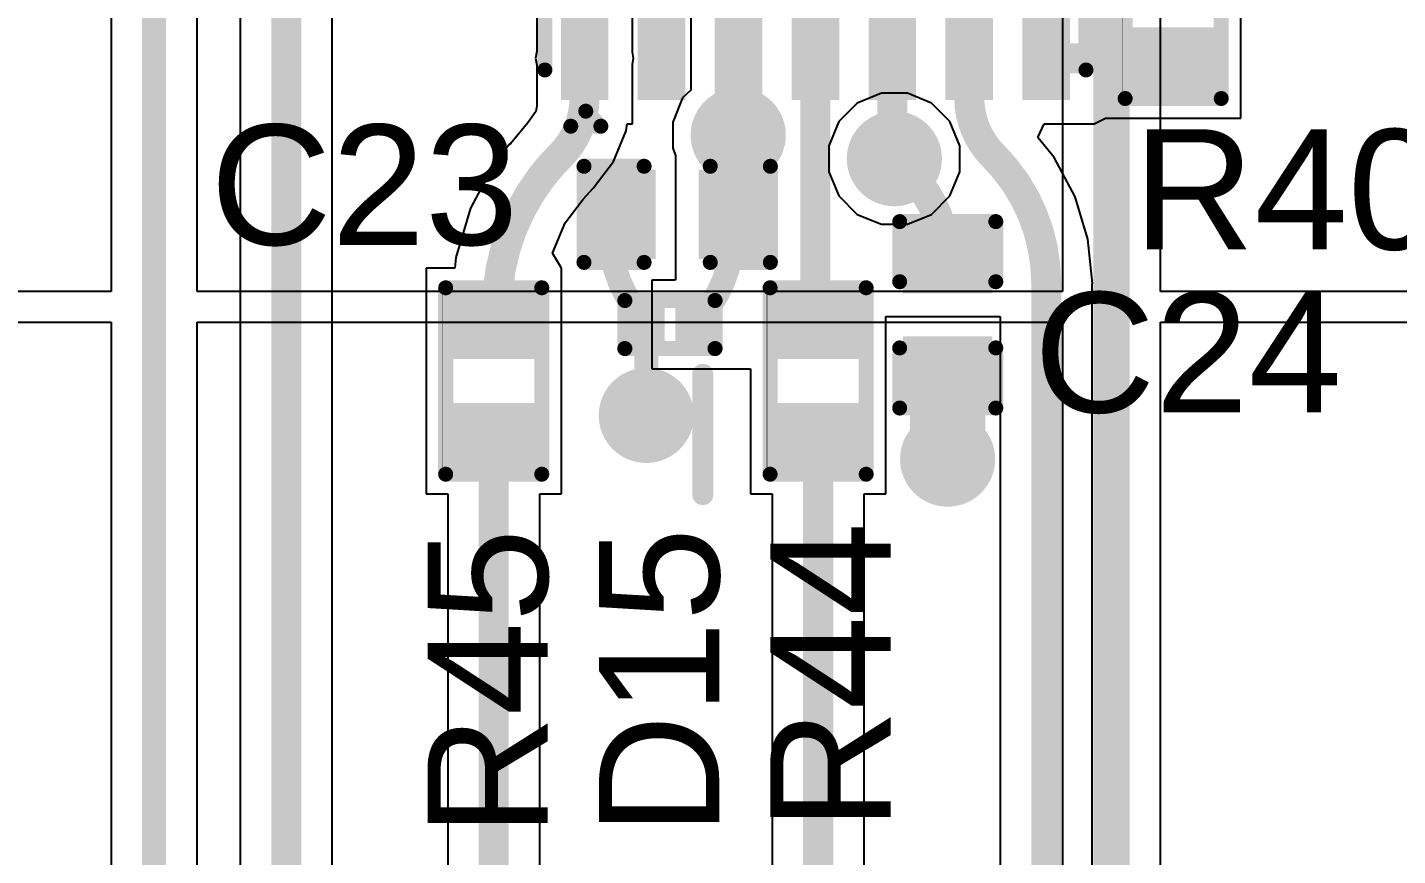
# Model space of a CAD drawing. Header units: millimetres. Extents: x 0 to 5423, y 0 to 5425.
# Drawn here: x 85.29 to 96.87, y 131.96 to 138.96 of the extents above; entities that cross this region are included whole.
import ezdxf

# ---------------------------------------------------------------- set-up
doc = ezdxf.new("R2010")
doc.units = ezdxf.units.MM
for name, color, linetype in [('BottomLayer', 5, 'Continuous'), ('BottomSolder', 6, 'Continuous'), ('TopLayer', 1, 'Continuous'), ('TopOverlay', 2, 'Continuous'), ('TopPaste', 8, 'Continuous'), ('TopSolder', 216, 'Continuous'), ('ViaHoleLayer', 16, 'Continuous')]:
    doc.layers.add(name, color=color, linetype=linetype)
doc.styles.add('Arial', font='', dxfattribs={"height": 0.2})
doc.styles.get('Arial').set_extended_font_data('Arial')

# ---------------------------------------------------------------- blocks, each defined once
blk = doc.blocks.new('DSN0603_2_84')
at = {"layer": 'TopLayer'}
for points in [[(-0.3, 0.12), (-0.1, 0.12), (-0.1, -0.12), (-0.3, -0.12)], [(0.1, 0.12), (0.3, 0.12), (0.3, -0.12), (0.1, -0.12)]]:
    blk.add_hatch(color=1, dxfattribs=at).paths.add_polyline_path(points)
at = {"layer": 'TopPaste'}
for points in [[(-0.3, 0.12), (-0.1, 0.12), (-0.1, -0.12), (-0.3, -0.12)], [(0.1, 0.12), (0.3, 0.12), (0.3, -0.12), (0.1, -0.12)]]:
    blk.add_hatch(color=8, dxfattribs=at).paths.add_polyline_path(points)
at = {"layer": 'TopSolder'}
for points in [[(-0.355, 0.175), (-0.045, 0.175), (-0.045, -0.175), (-0.355, -0.175)], [(0.045, 0.175), (0.355, 0.175), (0.355, -0.175), (0.045, -0.175)]]:
    blk.add_hatch(color=216, dxfattribs=at).paths.add_polyline_path(points)
at = {"layer": 'TopOverlay', "const_width": 0.127}
for points in [[(0.381, 0.203), (-0.381, 0.203)], [(-0.381, 0.203), (-0.381, -0.203)], [(0.381, 0.203), (0.381, -0.203)], [(0.381, -0.203), (-0.381, -0.203)]]:
    blk.add_lwpolyline(points, dxfattribs=at)
at = {"layer": 'TopOverlay', "const_width": 0.0635}
for points in [[(-0.413, 0.203, 1), (-0.349, 0.203, 1)], [(-0.413, 0.203, 1), (-0.349, 0.203, 1)], [(0.349, 0.203, 1), (0.413, 0.203, 1)], [(0.349, 0.203, 1), (0.413, 0.203, 1)], [(-0.413, -0.203, 1), (-0.349, -0.203, 1)], [(-0.413, -0.203, 1), (-0.349, -0.203, 1)], [(0.349, -0.203, 1), (0.413, -0.203, 1)], [(0.349, -0.203, 1), (0.413, -0.203, 1)]]:
    blk.add_lwpolyline(points, format="xyb", close=True, dxfattribs=at)
blk = doc.blocks.new('VSON_14_3_4_5__136')
at = {"layer": 'TopLayer'}
for points in [[(-1.1, 2.1), (-1.1, 1.8), (-1.7, 1.8), (-1.7, 2.1)], [(0.8, 2.1), (0.8, -2.1), (-0.8, -2.1), (-0.8, 2.1)], [(1.7, 2.1), (1.7, 1.8), (1.1, 1.8), (1.1, 2.1)], [(-1.1, 1.45), (-1.1, 1.15), (-1.7, 1.15), (-1.7, 1.45)], [(1.7, 1.45), (1.7, 1.15), (1.1, 1.15), (1.1, 1.45)], [(-1.1, 0.8), (-1.1, 0.5), (-1.7, 0.5), (-1.7, 0.8)], [(1.7, 0.8), (1.7, 0.5), (1.1, 0.5), (1.1, 0.8)], [(-1.1, 0.15), (-1.1, -0.15), (-1.7, -0.15), (-1.7, 0.15)], [(1.7, 0.15), (1.7, -0.15), (1.1, -0.15), (1.1, 0.15)], [(-1.1, -0.5), (-1.1, -0.8), (-1.7, -0.8), (-1.7, -0.5)], [(1.7, -0.5), (1.7, -0.8), (1.1, -0.8), (1.1, -0.5)], [(-1.1, -1.15), (-1.1, -1.45), (-1.7, -1.45), (-1.7, -1.15)], [(1.7, -1.15), (1.7, -1.45), (1.1, -1.45), (1.1, -1.15)], [(-1.1, -1.8), (-1.1, -2.1), (-1.7, -2.1), (-1.7, -1.8)], [(1.7, -1.8), (1.7, -2.1), (1.1, -2.1), (1.1, -1.8)]]:
    blk.add_hatch(color=1, dxfattribs=at).paths.add_polyline_path(points)
at = {"layer": 'TopSolder'}
for points in [[(-1.049, 2.151), (-1.049, 1.749), (-1.751, 1.749), (-1.751, 2.151)], [(0.851, 2.151), (0.851, -2.151), (-0.851, -2.151), (-0.851, 2.151)], [(1.751, 2.151), (1.751, 1.749), (1.049, 1.749), (1.049, 2.151)], [(-1.049, 1.501), (-1.049, 1.099), (-1.751, 1.099), (-1.751, 1.501)], [(1.751, 1.501), (1.751, 1.099), (1.049, 1.099), (1.049, 1.501)], [(-1.049, 0.851), (-1.049, 0.449), (-1.751, 0.449), (-1.751, 0.851)], [(1.751, 0.851), (1.751, 0.449), (1.049, 0.449), (1.049, 0.851)], [(-1.049, 0.201), (-1.049, -0.201), (-1.751, -0.201), (-1.751, 0.201)], [(1.751, 0.201), (1.751, -0.201), (1.049, -0.201), (1.049, 0.201)], [(-1.049, -0.449), (-1.049, -0.851), (-1.751, -0.851), (-1.751, -0.449)], [(1.751, -0.449), (1.751, -0.851), (1.049, -0.851), (1.049, -0.449)], [(-1.049, -1.099), (-1.049, -1.501), (-1.751, -1.501), (-1.751, -1.099)], [(1.751, -1.099), (1.751, -1.501), (1.049, -1.501), (1.049, -1.099)], [(-1.049, -1.749), (-1.049, -2.151), (-1.751, -2.151), (-1.751, -1.749)], [(1.751, -1.749), (1.751, -2.151), (1.049, -2.151), (1.049, -1.749)]]:
    blk.add_hatch(color=216, dxfattribs=at).paths.add_polyline_path(points)
at = {"layer": 'TopOverlay', "const_width": 0.127}
for points in [[(-1.499, 2.286), (1.473, 2.286)], [(-1.974, 2.067), (-1.974, 1.813)], [(-1.974, 2.067), (-1.847, 1.94)], [(-1.847, 1.94), (-1.974, 1.813)], [(-1.499, -2.286), (1.473, -2.286)]]:
    blk.add_lwpolyline(points, dxfattribs=at)
at = {"layer": 'TopOverlay', "const_width": 0.0635}
for points in [[(-1.53, 2.286, 1), (-1.467, 2.286, 1)], [(1.441, 2.286, 1), (1.505, 2.286, 1)], [(-2.005, 2.067, 1), (-1.942, 2.067, 1)], [(-2.005, 2.067, 1), (-1.942, 2.067, 1)], [(-1.878, 1.94, 1), (-1.815, 1.94, 1)], [(-1.878, 1.94, 1), (-1.815, 1.94, 1)], [(-2.005, 1.813, 1), (-1.942, 1.813, 1)], [(-2.005, 1.813, 1), (-1.942, 1.813, 1)], [(-1.53, -2.286, 1), (-1.467, -2.286, 1)], [(1.441, -2.286, 1), (1.505, -2.286, 1)]]:
    blk.add_lwpolyline(points, format="xyb", close=True, dxfattribs=at)
blk = doc.blocks.new('R___0402_258')
at = {"layer": 'TopLayer'}
for points in [[(-0.699, -0.318), (-0.699, 0.317), (-0.241, 0.317), (-0.241, -0.318)], [(0.241, -0.318), (0.241, 0.317), (0.699, 0.317), (0.699, -0.318)]]:
    blk.add_hatch(color=1, dxfattribs=at).paths.add_polyline_path(points)
at = {"layer": 'TopPaste'}
for points in [[(-0.699, -0.318), (-0.699, 0.317), (-0.241, 0.317), (-0.241, -0.318)], [(0.241, -0.318), (0.241, 0.317), (0.699, 0.317), (0.699, -0.318)]]:
    blk.add_hatch(color=8, dxfattribs=at).paths.add_polyline_path(points)
at = {"layer": 'TopSolder'}
for points in [[(-0.754, -0.373), (-0.754, 0.373), (-0.186, 0.373), (-0.186, -0.373)], [(0.186, -0.373), (0.186, 0.373), (0.754, 0.373), (0.754, -0.373)]]:
    blk.add_hatch(color=216, dxfattribs=at).paths.add_polyline_path(points)
at = {"layer": 'TopOverlay'}
for points, const_width in [([(0.787, 0.406), (-0.787, 0.406)], 0.127), ([(-0.787, -0.406), (-0.787, 0.406)], 0.127), ([(0.787, -0.406), (0.787, 0.406)], 0.127), ([(0.787, -0.406), (-0.787, -0.406)], 0.127), ([(0.813, -0.432), (-0.813, -0.432)], 0.00323)]:
    blk.add_lwpolyline(points, dxfattribs=dict(at, const_width=const_width))
for points, const_width in [([(-0.819, 0.406, 1), (-0.756, 0.406, 1)], 0.0635), ([(-0.819, 0.406, 1), (-0.756, 0.406, 1)], 0.0635), ([(0.756, 0.406, 1), (0.819, 0.406, 1)], 0.0635), ([(0.756, 0.406, 1), (0.819, 0.406, 1)], 0.0635), ([(-0.819, -0.406, 1), (-0.756, -0.406, 1)], 0.0635), ([(-0.819, -0.406, 1), (-0.756, -0.406, 1)], 0.0635), ([(0.756, -0.406, 1), (0.819, -0.406, 1)], 0.0635), ([(0.756, -0.406, 1), (0.819, -0.406, 1)], 0.0635), ([(-0.814, -0.432, 1), (-0.812, -0.432, 1)], 0.00161), ([(0.812, -0.432, 1), (0.814, -0.432, 1)], 0.00161)]:
    blk.add_lwpolyline(points, format="xyb", close=True, dxfattribs=dict(at, const_width=const_width))
blk = doc.blocks.new('R___0402_259')
at = {"layer": 'TopLayer'}
for points in [[(-0.699, -0.318), (-0.699, 0.317), (-0.241, 0.317), (-0.241, -0.318)], [(0.241, -0.318), (0.241, 0.317), (0.699, 0.317), (0.699, -0.318)]]:
    blk.add_hatch(color=1, dxfattribs=at).paths.add_polyline_path(points)
at = {"layer": 'TopPaste'}
for points in [[(-0.699, -0.318), (-0.699, 0.317), (-0.241, 0.317), (-0.241, -0.318)], [(0.241, -0.318), (0.241, 0.317), (0.699, 0.317), (0.699, -0.318)]]:
    blk.add_hatch(color=8, dxfattribs=at).paths.add_polyline_path(points)
at = {"layer": 'TopSolder'}
for points in [[(-0.754, -0.373), (-0.754, 0.373), (-0.186, 0.373), (-0.186, -0.373)], [(0.186, -0.373), (0.186, 0.373), (0.754, 0.373), (0.754, -0.373)]]:
    blk.add_hatch(color=216, dxfattribs=at).paths.add_polyline_path(points)
at = {"layer": 'TopOverlay'}
for points, const_width in [([(-0.787, -0.406), (-0.787, 0.406)], 0.127), ([(0.787, 0.406), (-0.787, 0.406)], 0.127), ([(0.787, -0.406), (0.787, 0.406)], 0.127), ([(0.787, -0.406), (-0.787, -0.406)], 0.127), ([(0.813, -0.432), (-0.813, -0.432)], 0.00323)]:
    blk.add_lwpolyline(points, dxfattribs=dict(at, const_width=const_width))
for points, const_width in [([(-0.819, 0.406, 1), (-0.756, 0.406, 1)], 0.0635), ([(-0.819, 0.406, 1), (-0.756, 0.406, 1)], 0.0635), ([(0.756, 0.406, 1), (0.819, 0.406, 1)], 0.0635), ([(0.756, 0.406, 1), (0.819, 0.406, 1)], 0.0635), ([(-0.819, -0.406, 1), (-0.756, -0.406, 1)], 0.0635), ([(-0.819, -0.406, 1), (-0.756, -0.406, 1)], 0.0635), ([(0.756, -0.406, 1), (0.819, -0.406, 1)], 0.0635), ([(0.756, -0.406, 1), (0.819, -0.406, 1)], 0.0635), ([(-0.814, -0.432, 1), (-0.812, -0.432, 1)], 0.00161), ([(0.812, -0.432, 1), (0.814, -0.432, 1)], 0.00161)]:
    blk.add_lwpolyline(points, format="xyb", close=True, dxfattribs=dict(at, const_width=const_width))
blk = doc.blocks.new('R___0402_263')
at = {"layer": 'TopLayer'}
for points in [[(-0.699, -0.318), (-0.699, 0.317), (-0.241, 0.317), (-0.241, -0.318)], [(0.241, -0.318), (0.241, 0.317), (0.699, 0.317), (0.699, -0.318)]]:
    blk.add_hatch(color=1, dxfattribs=at).paths.add_polyline_path(points)
at = {"layer": 'TopPaste'}
for points in [[(-0.699, -0.318), (-0.699, 0.317), (-0.241, 0.317), (-0.241, -0.318)], [(0.241, -0.318), (0.241, 0.317), (0.699, 0.317), (0.699, -0.318)]]:
    blk.add_hatch(color=8, dxfattribs=at).paths.add_polyline_path(points)
at = {"layer": 'TopSolder'}
for points in [[(-0.754, -0.373), (-0.754, 0.373), (-0.186, 0.373), (-0.186, -0.373)], [(0.186, -0.373), (0.186, 0.373), (0.754, 0.373), (0.754, -0.373)]]:
    blk.add_hatch(color=216, dxfattribs=at).paths.add_polyline_path(points)
at = {"layer": 'TopOverlay'}
for points, const_width in [([(0.787, 0.406), (-0.787, 0.406)], 0.127), ([(-0.787, -0.406), (-0.787, 0.406)], 0.127), ([(0.787, -0.406), (0.787, 0.406)], 0.127), ([(0.787, -0.406), (-0.787, -0.406)], 0.127), ([(0.813, -0.432), (-0.813, -0.432)], 0.00323)]:
    blk.add_lwpolyline(points, dxfattribs=dict(at, const_width=const_width))
for points, const_width in [([(-0.819, 0.406, 1), (-0.756, 0.406, 1)], 0.0635), ([(-0.819, 0.406, 1), (-0.756, 0.406, 1)], 0.0635), ([(0.756, 0.406, 1), (0.819, 0.406, 1)], 0.0635), ([(0.756, 0.406, 1), (0.819, 0.406, 1)], 0.0635), ([(-0.819, -0.406, 1), (-0.756, -0.406, 1)], 0.0635), ([(-0.819, -0.406, 1), (-0.756, -0.406, 1)], 0.0635), ([(0.756, -0.406, 1), (0.819, -0.406, 1)], 0.0635), ([(0.756, -0.406, 1), (0.819, -0.406, 1)], 0.0635), ([(-0.814, -0.432, 1), (-0.812, -0.432, 1)], 0.00161), ([(0.812, -0.432, 1), (0.814, -0.432, 1)], 0.00161)]:
    blk.add_lwpolyline(points, format="xyb", close=True, dxfattribs=dict(at, const_width=const_width))
blk = doc.blocks.new('C___0402_398')
at = {"layer": 'TopLayer'}
for points in [[(-0.699, -0.318), (-0.699, 0.318), (-0.241, 0.318), (-0.241, -0.318)], [(0.241, -0.318), (0.241, 0.318), (0.699, 0.318), (0.699, -0.318)]]:
    blk.add_hatch(color=1, dxfattribs=at).paths.add_polyline_path(points)
at = {"layer": 'TopPaste'}
for points in [[(-0.699, -0.318), (-0.699, 0.318), (-0.241, 0.318), (-0.241, -0.318)], [(0.241, -0.318), (0.241, 0.318), (0.699, 0.318), (0.699, -0.318)]]:
    blk.add_hatch(color=8, dxfattribs=at).paths.add_polyline_path(points)
at = {"layer": 'TopSolder'}
for points in [[(-0.758, -0.377), (-0.758, 0.377), (-0.181, 0.377), (-0.181, -0.377)], [(0.181, -0.377), (0.181, 0.377), (0.758, 0.377), (0.758, -0.377)]]:
    blk.add_hatch(color=216, dxfattribs=at).paths.add_polyline_path(points)
at = {"layer": 'TopOverlay', "const_width": 0.127}
for points in [[(-0.787, 0.406), (-0.279, 0.406)], [(-0.787, 0.406), (-0.787, -0.406)], [(0.279, 0.406), (0.787, 0.406)], [(0.787, 0.406), (0.787, -0.406)], [(-0.787, -0.406), (-0.279, -0.406)], [(0.279, -0.406), (0.787, -0.406)]]:
    blk.add_lwpolyline(points, dxfattribs=at)
at = {"layer": 'TopOverlay', "const_width": 0.0635}
for points in [[(-0.819, 0.406, 1), (-0.756, 0.406, 1)], [(-0.819, 0.406, 1), (-0.756, 0.406, 1)], [(-0.311, 0.406, 1), (-0.248, 0.406, 1)], [(0.248, 0.406, 1), (0.311, 0.406, 1)], [(0.756, 0.406, 1), (0.819, 0.406, 1)], [(0.756, 0.406, 1), (0.819, 0.406, 1)], [(-0.819, -0.406, 1), (-0.756, -0.406, 1)], [(-0.819, -0.406, 1), (-0.756, -0.406, 1)], [(-0.311, -0.406, 1), (-0.248, -0.406, 1)], [(0.248, -0.406, 1), (0.311, -0.406, 1)], [(0.756, -0.406, 1), (0.819, -0.406, 1)], [(0.756, -0.406, 1), (0.819, -0.406, 1)]]:
    blk.add_lwpolyline(points, format="xyb", close=True, dxfattribs=at)
blk = doc.blocks.new('C___0402_399')
at = {"layer": 'TopLayer'}
for points in [[(-0.699, -0.318), (-0.699, 0.318), (-0.241, 0.318), (-0.241, -0.318)], [(0.241, -0.318), (0.241, 0.318), (0.699, 0.318), (0.699, -0.318)]]:
    blk.add_hatch(color=1, dxfattribs=at).paths.add_polyline_path(points)
at = {"layer": 'TopPaste'}
for points in [[(-0.699, -0.318), (-0.699, 0.318), (-0.241, 0.318), (-0.241, -0.318)], [(0.241, -0.318), (0.241, 0.318), (0.699, 0.318), (0.699, -0.318)]]:
    blk.add_hatch(color=8, dxfattribs=at).paths.add_polyline_path(points)
at = {"layer": 'TopSolder'}
for points in [[(-0.758, -0.377), (-0.758, 0.377), (-0.181, 0.377), (-0.181, -0.377)], [(0.181, -0.377), (0.181, 0.377), (0.758, 0.377), (0.758, -0.377)]]:
    blk.add_hatch(color=216, dxfattribs=at).paths.add_polyline_path(points)
at = {"layer": 'TopOverlay', "const_width": 0.127}
for points in [[(-0.279, 0.406), (-0.787, 0.406)], [(-0.787, 0.406), (-0.787, -0.406)], [(0.787, 0.406), (0.279, 0.406)], [(0.787, 0.406), (0.787, -0.406)], [(-0.279, -0.406), (-0.787, -0.406)], [(0.787, -0.406), (0.279, -0.406)]]:
    blk.add_lwpolyline(points, dxfattribs=at)
at = {"layer": 'TopOverlay', "const_width": 0.0635}
for points in [[(-0.819, 0.406, 1), (-0.756, 0.406, 1)], [(-0.819, 0.406, 1), (-0.756, 0.406, 1)], [(-0.311, 0.406, 1), (-0.248, 0.406, 1)], [(0.248, 0.406, 1), (0.311, 0.406, 1)], [(0.756, 0.406, 1), (0.819, 0.406, 1)], [(0.756, 0.406, 1), (0.819, 0.406, 1)], [(-0.819, -0.406, 1), (-0.756, -0.406, 1)], [(-0.819, -0.406, 1), (-0.756, -0.406, 1)], [(-0.311, -0.406, 1), (-0.248, -0.406, 1)], [(0.248, -0.406, 1), (0.311, -0.406, 1)], [(0.756, -0.406, 1), (0.819, -0.406, 1)], [(0.756, -0.406, 1), (0.819, -0.406, 1)]]:
    blk.add_lwpolyline(points, format="xyb", close=True, dxfattribs=at)

msp = doc.modelspace()

# ---------------------------------------------------------------- hatches: boundary and pattern name
at = {"layer": 'BottomLayer'}
h = msp.add_hatch(color=5, dxfattribs=at)
edge = h.paths.add_edge_path()
edge.add_arc((91.296, 138.05), 0.3, 0, 360)
h = msp.add_hatch(color=5, dxfattribs=at)
edge = h.paths.add_edge_path()
edge.add_arc((92.615, 137.851), 0.3, 0, 360)
h = msp.add_hatch(color=5, dxfattribs=at)
edge = h.paths.add_edge_path()
edge.add_arc((90.519, 135.682), 0.3, 0, 360)
h = msp.add_hatch(color=5, dxfattribs=at)
edge = h.paths.add_edge_path()
edge.add_arc((93.065, 135.313), 0.3, 0, 360)
at = {"layer": 'BottomSolder'}
h = msp.add_hatch(color=6, dxfattribs=at)
edge = h.paths.add_edge_path()
edge.add_arc((91.296, 138.05), 0.402, 0, 360)
h = msp.add_hatch(color=6, dxfattribs=at)
edge = h.paths.add_edge_path()
edge.add_arc((92.615, 137.851), 0.402, 0, 360)
h = msp.add_hatch(color=6, dxfattribs=at)
edge = h.paths.add_edge_path()
edge.add_arc((90.519, 135.682), 0.402, 0, 360)
h = msp.add_hatch(color=6, dxfattribs=at)
edge = h.paths.add_edge_path()
edge.add_arc((93.065, 135.313), 0.402, 0, 360)
at = {"layer": 'TopLayer'}
h = msp.add_hatch(color=1, dxfattribs=at)
edge = h.paths.add_edge_path()
edge.add_arc((91.296, 138.05), 0.3, 0, 360)
h = msp.add_hatch(color=1, dxfattribs=at)
edge = h.paths.add_edge_path()
edge.add_arc((92.615, 137.851), 0.3, 0, 360)
h = msp.add_hatch(color=1, dxfattribs=at)
edge = h.paths.add_edge_path()
edge.add_arc((90.519, 135.682), 0.3, 0, 360)
h = msp.add_hatch(color=1, dxfattribs=at)
edge = h.paths.add_edge_path()
edge.add_arc((93.065, 135.313), 0.3, 0, 360)
at = {"layer": 'TopSolder'}
h = msp.add_hatch(color=216, dxfattribs=at)
edge = h.paths.add_edge_path()
edge.add_arc((91.296, 138.05), 0.402, 0, 360)
h = msp.add_hatch(color=216, dxfattribs=at)
edge = h.paths.add_edge_path()
edge.add_arc((92.615, 137.851), 0.402, 0, 360)
h = msp.add_hatch(color=216, dxfattribs=at)
edge = h.paths.add_edge_path()
edge.add_arc((90.519, 135.682), 0.402, 0, 360)
h = msp.add_hatch(color=216, dxfattribs=at)
edge = h.paths.add_edge_path()
edge.add_arc((93.065, 135.313), 0.402, 0, 360)
at = {"layer": 'ViaHoleLayer'}
h = msp.add_hatch(color=16, dxfattribs=at)
edge = h.paths.add_edge_path()
edge.add_arc((91.296, 138.05), 0.15, 0, 360)
h = msp.add_hatch(color=16, dxfattribs=at)
edge = h.paths.add_edge_path()
edge.add_arc((92.615, 137.851), 0.15, 0, 360)
h = msp.add_hatch(color=16, dxfattribs=at)
edge = h.paths.add_edge_path()
edge.add_arc((90.519, 135.682), 0.15, 0, 360)
h = msp.add_hatch(color=16, dxfattribs=at)
edge = h.paths.add_edge_path()
edge.add_arc((93.065, 135.313), 0.15, 0, 360)

# ---------------------------------------------------------------- linework, layer by layer
at = {"layer": 'BottomLayer'}
for p, q in [((85.997, 141.351), (85.997, 136.728)), ((86.723, 136.728), (86.723, 141.201)), ((94.864, 136.728), (94.864, 141.13)), ((94.036, 139.673), (94.036, 136.728)), ((92.505, 138.405), (92.302, 138.32)), ((92.726, 138.405), (92.505, 138.405)), ((92.929, 138.32), (92.726, 138.405)), ((92.302, 138.32), (92.146, 138.164)), ((93.085, 138.164), (92.929, 138.32)), ((92.146, 138.164), (92.061, 137.961)), ((93.169, 137.961), (93.085, 138.164)), ((92.061, 137.961), (92.061, 137.74)), ((93.169, 137.74), (93.169, 137.961)), ((92.061, 137.74), (92.146, 137.537)), ((93.085, 137.537), (93.169, 137.74)), ((92.146, 137.537), (92.302, 137.381)), ((92.929, 137.381), (93.085, 137.537)), ((92.302, 137.381), (92.505, 137.297)), ((92.726, 137.297), (92.929, 137.381)), ((92.505, 137.297), (92.726, 137.297)), ((85.997, 136.728), (69.548, 136.728)), ((94.036, 136.728), (86.723, 136.728)), ((110.92, 136.728), (94.864, 136.728)), ((69.548, 136.469), (85.997, 136.469)), ((85.997, 136.469), (85.997, 111.749)), ((86.723, 111.749), (86.723, 136.469)), ((86.723, 136.469), (94.036, 136.469)), ((94.036, 136.469), (94.036, 92.59)), ((94.864, 92.418), (94.864, 136.469)), ((94.864, 136.469), (110.92, 136.469))]:
    msp.add_line(p, q, dxfattribs=at)
for points, const_width in [([(94.45, 92.418), (94.45, 141.499)], 0.305), ([(86.36, 111.328), (86.36, 141.351)], 0.203)]:
    msp.add_lwpolyline(points, dxfattribs=dict(at, const_width=const_width))
at = {"layer": 'TopLayer'}
for p, q in [((87.089, 140.665), (87.089, 99.48)), ((87.866, 99.48), (87.866, 140.504)), ((89.594, 139.253), (89.594, 138.76)), ((90.402, 138.751), (90.402, 139.253)), ((90.894, 139.253), (90.894, 138.431)), ((95.542, 138.194), (95.542, 139.16)), ((89.594, 138.76), (89.582, 138.7)), ((89.582, 138.7), (89.594, 138.64)), ((90.412, 138.699), (90.402, 138.751)), ((90.402, 138.647), (90.412, 138.699)), ((89.594, 138.64), (89.594, 138.294)), ((90.402, 138.145), (90.402, 138.647)), ((90.826, 138.364), (90.742, 138.16)), ((90.894, 138.431), (90.826, 138.364)), ((89.585, 138.251), (89.517, 138.154)), ((89.594, 138.294), (89.585, 138.251)), ((89.517, 138.154), (89.371, 137.977)), ((89.517, 138.154), (89.517, 138.154)), ((90.35, 138.087), (90.357, 138.145)), ((90.357, 138.145), (90.402, 138.145)), ((90.742, 138.16), (90.742, 137.94)), ((93.827, 138.03), (93.881, 138.145)), ((93.881, 138.145), (94.302, 138.145)), ((94.302, 138.145), (94.399, 138.194)), ((94.302, 138.145), (94.302, 138.145)), ((94.399, 138.194), (95.542, 138.194)), ((90.242, 137.826), (90.35, 138.087)), ((93.965, 137.861), (93.827, 138.03)), ((89.333, 137.931), (89.24, 137.818)), ((89.358, 137.968), (89.333, 137.931)), ((89.371, 137.977), (89.358, 137.968)), ((90.742, 137.94), (90.767, 137.879)), ((89.24, 137.818), (89.035, 137.434)), ((90.07, 137.601), (90.242, 137.826)), ((90.767, 137.879), (90.767, 136.831)), ((94.142, 137.53), (93.965, 137.861)), ((89.987, 137.509), (90.07, 137.601)), ((90.07, 137.601), (90.07, 137.601)), ((89.035, 137.434), (88.909, 137.017)), ((89.833, 137.308), (89.987, 137.509)), ((94.251, 137.17), (94.142, 137.53)), ((89.727, 137.053), (89.833, 137.308)), ((94.288, 136.797), (94.251, 137.17)), ((88.909, 137.017), (88.9, 136.926)), ((89.802, 136.926), (89.727, 137.053)), ((88.9, 136.926), (88.659, 136.926)), ((88.659, 136.926), (88.659, 135.96)), ((89.802, 135.96), (89.802, 136.926)), ((89.802, 136.926), (89.802, 136.926)), ((90.762, 136.824), (90.565, 136.824)), ((90.565, 136.824), (90.565, 136.076)), ((90.767, 136.831), (90.762, 136.824)), ((94.286, 99.003), (94.286, 136.797)), ((94.286, 136.797), (94.288, 136.797)), ((92.543, 135.96), (92.543, 136.519)), ((92.543, 136.519), (93.51, 136.519)), ((93.51, 136.519), (93.51, 99.164)), ((90.565, 136.076), (91.273, 136.076)), ((91.273, 136.076), (91.273, 136.076)), ((91.273, 136.076), (91.4, 136.076)), ((91.4, 136.076), (91.4, 135.021)), ((88.659, 135.96), (88.659, 135.021)), ((89.802, 135.021), (89.802, 135.96)), ((92.543, 135.021), (92.543, 135.96)), ((88.659, 135.021), (88.842, 135.021)), ((88.842, 135.021), (88.842, 99.48)), ((89.619, 99.48), (89.619, 135.021)), ((89.619, 135.021), (89.802, 135.021)), ((91.4, 135.021), (91.583, 135.021)), ((91.583, 135.021), (91.583, 99.48)), ((92.359, 99.48), (92.359, 135.021)), ((92.359, 135.021), (92.543, 135.021))]:
    msp.add_line(p, q, dxfattribs=at)
for points, const_width in [([(87.478, 99.085), (87.478, 140.665)], 0.254), ([(90.648, 138.699), (90.648, 139.267)], 0.203), ([(89.997, 138.7), (89.998, 138.699)], 0.305), ([(89.997, 138.367), (89.997, 138.7)], 0.254), ([(91.298, 137.411), (91.298, 138.699)], 0.254), ([(91.948, 136.448), (91.948, 138.699)], 0.254), ([(92.598, 137.893), (92.598, 138.699)], 0.254), ([(93.248, 138.366), (93.248, 138.699)], 0.254), ([(93.898, 138.699), (94.935, 138.699)], 0.254), ([(92.615, 137.851), (92.756, 137.71)], 0.254), ([(93.898, 99.003), (93.898, 136.797)], 0.254), ([(90.519, 135.682), (90.519, 136.45)], 0.203), ([(93.065, 135.313), (93.065, 135.834)], 0.635), ([(89.23, 99.085), (89.23, 135.503)], 0.254), ([(91.971, 99.085), (91.971, 135.503)], 0.254)]:
    msp.add_lwpolyline(points, dxfattribs=dict(at, const_width=const_width))
for points, const_width in [([(89.92, 138.7, 1), (90.073, 138.7, 1)], 0.152), ([(89.922, 138.699, 1), (90.074, 138.699, 1)], 0.152), ([(89.933, 138.7, 1), (90.06, 138.7, 1)], 0.127), ([(91.235, 138.699, 1), (91.362, 138.699, 1)], 0.127), ([(91.885, 138.699, 1), (92.012, 138.699, 1)], 0.127), ([(92.535, 138.699, 1), (92.662, 138.699, 1)], 0.127), ([(93.185, 138.699, 1), (93.312, 138.699, 1)], 0.127), ([(93.835, 138.699, 1), (93.962, 138.699, 1)], 0.127), ([(94.871, 138.699, 1), (94.998, 138.699, 1)], 0.127), ([(90.597, 138.699, 1), (90.699, 138.699, 1)], 0.102), ([(89.933, 138.367, 1), (90.06, 138.367, 1)], 0.127), ([(89.933, 138.367, 1), (90.06, 138.367, 1)], 0.127), ([(93.185, 138.366, 1), (93.312, 138.366, 1)], 0.127), ([(93.185, 138.366, 1), (93.312, 138.366, 1)], 0.127), ([(89.73, 137.877, 1), (89.857, 137.877, 1)], 0.127), ([(89.73, 137.877, 1), (89.857, 137.877, 1)], 0.127), ([(92.535, 137.893, 1), (92.662, 137.893, 1)], 0.127), ([(93.387, 137.876, 1), (93.514, 137.876, 1)], 0.127), ([(93.387, 137.876, 1), (93.514, 137.876, 1)], 0.127), ([(92.552, 137.851, 1), (92.679, 137.851, 1)], 0.127), ([(89.569, 137.694, 1), (89.696, 137.694, 1)], 0.127), ([(89.569, 137.694, 1), (89.696, 137.694, 1)], 0.127), ([(92.693, 137.71, 1), (92.82, 137.71, 1)], 0.127), ([(92.693, 137.71, 1), (92.82, 137.71, 1)], 0.127), ([(91.235, 137.411, 1), (91.362, 137.411, 1)], 0.127), ([(90.159, 137.23, 1), (90.261, 137.23, 1)], 0.102), ([(91.201, 137.23, 1), (91.302, 137.23, 1)], 0.102), ([(92.984, 137.007, 1), (93.111, 137.007, 1)], 0.127), ([(93.835, 136.797, 1), (93.962, 136.797, 1)], 0.127), ([(93.835, 136.797, 1), (93.962, 136.797, 1)], 0.127), ([(89.194, 136.583, 1), (89.321, 136.583, 1)], 0.127), ([(90.468, 136.45, 1), (90.569, 136.45, 1)], 0.102), ([(90.48, 136.455, 1), (90.582, 136.455, 1)], 0.102), ([(90.88, 136.455, 1), (90.982, 136.455, 1)], 0.102), ([(91.885, 136.448, 1), (92.012, 136.448, 1)], 0.127), ([(92.907, 135.834, 1), (93.224, 135.834, 1)], 0.318), ([(90.468, 135.682, 1), (90.569, 135.682, 1)], 0.102), ([(89.167, 135.503, 1), (89.294, 135.503, 1)], 0.127), ([(91.908, 135.503, 1), (92.035, 135.503, 1)], 0.127), ([(92.907, 135.313, 1), (93.224, 135.313, 1)], 0.318)]:
    msp.add_lwpolyline(points, format="xyb", close=True, dxfattribs=dict(at, const_width=const_width))
for points, const_width in [([(89.997, 138.367, -0.198912), (89.794, 137.877)], 0.254), ([(93.451, 137.876, -0.198912), (93.248, 138.366)], 0.254), ([(89.633, 137.694, -0.033373), (89.794, 137.877)], 0.254), ([(93.451, 137.876, -0.198912), (93.898, 136.797)], 0.254), ([(89.258, 136.583, -0.164447), (89.633, 137.694)], 0.254), ([(92.756, 137.71, -0.198912), (93.047, 137.007)], 0.254), ([(90.531, 136.455, -0.198912), (90.21, 137.23)], 0.203), ([(91.252, 137.23, -0.198912), (90.931, 136.455)], 0.203)]:
    msp.add_lwpolyline(points, format="xyb", dxfattribs=dict(at, const_width=const_width))
at = {"layer": 'TopOverlay', "const_width": 0.178}
msp.add_lwpolyline([(90.997, 135.013), (90.997, 136.029)], dxfattribs=at)
at = {"layer": 'TopOverlay', "const_width": 0.0889}
for points in [[(90.952, 136.029, 1), (91.041, 136.029, 1)], [(90.952, 135.013, 1), (91.041, 135.013, 1)]]:
    msp.add_lwpolyline(points, format="xyb", close=True, dxfattribs=at)

# ---------------------------------------------------------------- block references
for name, p, rotation in [('VSON_14_3_4_5__136', (91.948, 140.099), 90), ('R___0402_263', (94.971, 139.147), 270), ('C___0402_399', (90.78, 137.381), 180), ('C___0402_398', (93.066, 136.532), 90), ('R___0402_258', (89.23, 135.973), 270), ('R___0402_259', (91.971, 135.973), 270), ('DSN0603_2_84', (90.719, 136.45), 180)]:
    msp.add_blockref(name, p, dxfattribs=dict(rotation=rotation))

# ---------------------------------------------------------------- texts
at = {"layer": 'TopOverlay', "style": 'Arial'}
for s, p in [('C23', (86.835, 137.123)), ('R40', (94.632, 137.084)), ('C24', (93.794, 135.707))]:
    msp.add_text(s, height=1.016, dxfattribs=at).set_placement(p)
for s, p in [('R45', (89.687, 132.123)), ('D15', (91.135, 132.131)), ('R44', (92.583, 132.174))]:
    msp.add_text(s, height=1.016, rotation=90, dxfattribs=at).set_placement(p)

doc.saveas('drawing.dxf')
